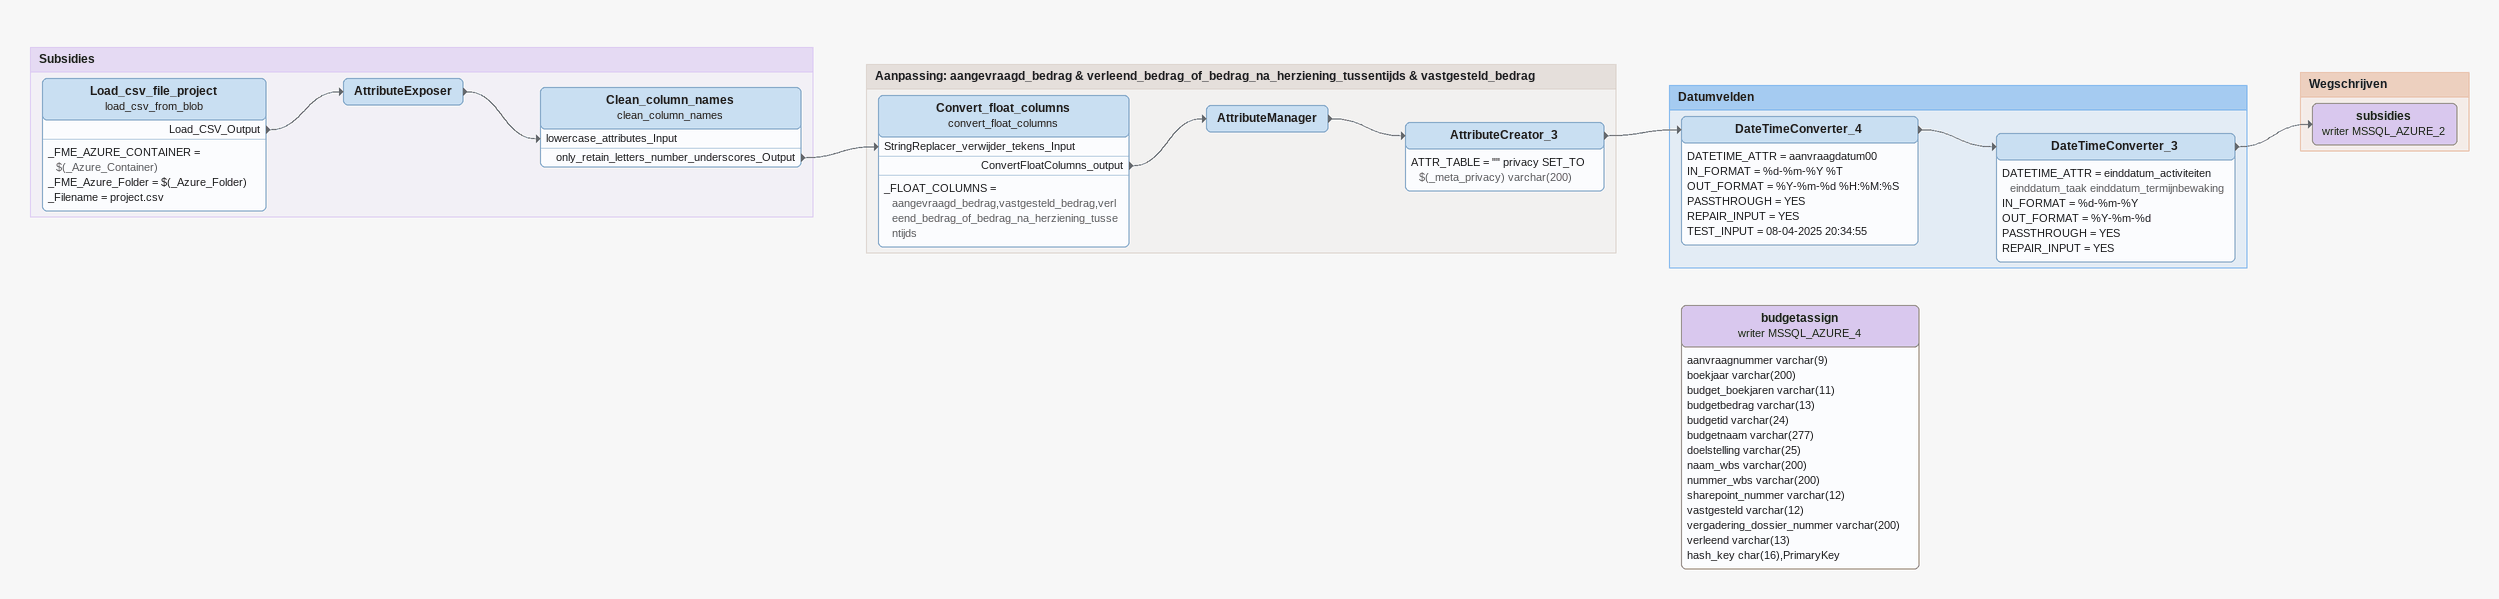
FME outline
budgetassign (writer MSSQL_AZURE_4)
    attributes: aanvraagnummer varchar(9), boekjaar varchar(200), budget_boekjaren varchar(11), budgetbedrag varchar(13), budgetid varchar(24), budgetnaam varchar(277), doelstelling varchar(25), naam_wbs varchar(200), nummer_wbs varchar(200), sharepoint_nummer varchar(12), vastgesteld varchar(12), vergadering_dossier_nummer varchar(200), verleend varchar(13), hash_key char(16),PrimaryKey

Bookmark: Subsidies
Load_csv_file_project: load_csv_from_blob
    _FME_AZURE_CONTAINER = $(_Azure_Container)
    _FME_Azure_Folder = $(_Azure_Folder)
    _Filename = project.csv
    Load_CSV_Output -> AttributeExposer
AttributeExposer
    -> Clean_column_names [lowercase_attributes_Input]
Clean_column_names: clean_column_names
    only_retain_letters_number_underscores_Output -> Convert_float_columns [StringReplacer_verwijder_tekens_Input]

Bookmark: Aanpassing: aangevraagd_bedrag & verleend_bedrag_of_bedrag_na_herziening_tussentijds & vastgesteld_bedrag
Convert_float_columns: convert_float_columns
    _FLOAT_COLUMNS = aangevraagd_bedrag,vastgesteld_bedrag,verleend_bedrag_of_bedrag_na_herziening_tussentijds
    ConvertFloatColumns_output -> AttributeManager
AttributeManager
    -> AttributeCreator_3
AttributeCreator_3
    ATTR_TABLE = "" privacy SET_TO $(_meta_privacy) varchar(200)
    -> DateTimeConverter_4

Bookmark: Datumvelden
DateTimeConverter_4
    DATETIME_ATTR = aanvraagdatum00
    IN_FORMAT = %d-%m-%Y %T
    OUT_FORMAT = %Y-%m-%d %H:%M:%S
    PASSTHROUGH = YES
    REPAIR_INPUT = YES
    TEST_INPUT = 08-04-2025 20:34:55
    -> DateTimeConverter_3
DateTimeConverter_3
    DATETIME_ATTR = einddatum_activiteiten einddatum_taak einddatum_termijnbewaking
    IN_FORMAT = %d-%m-%Y
    OUT_FORMAT = %Y-%m-%d
    PASSTHROUGH = YES
    REPAIR_INPUT = YES
    -> subsidies (writer MSSQL_AZURE_2)

Bookmark: Wegschrijven
subsidies (writer MSSQL_AZURE_2)
